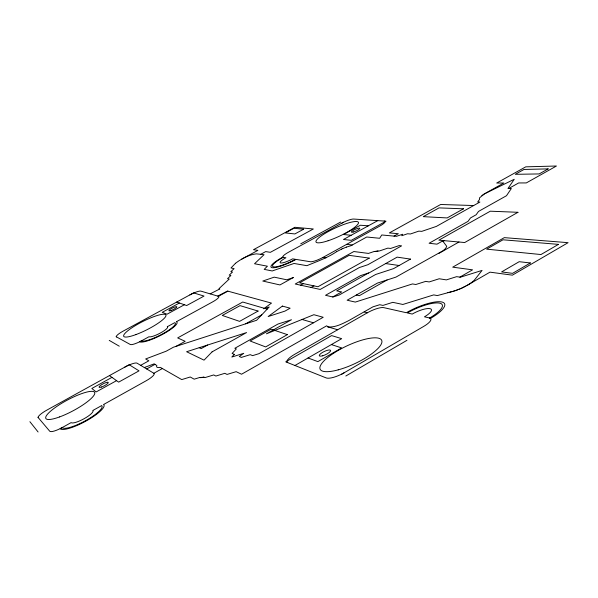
<?xml version="1.0" encoding="UTF-8"?>
<svg xmlns="http://www.w3.org/2000/svg" width="598" height="598" viewBox="0 0 598 598"><rect width="100%" height="100%" fill="white"/><g stroke="black" fill="none" stroke-linecap="round" stroke-linejoin="round"><path stroke-width="0.9" d="M235.418 263.359C241.472 258.74 248.663 254.83 256.288 253.851L264.047 254.681L254.539 263.748L267.418 266.2L264.181 269.369L272.202 270.961L294.022 263.464L306.894 265.684C317 261.468 327.442 257.902 336.607 251.676M235.522 263.262L230.992 267.971L234.11 268.637L230.85 271.664L232.517 272.038L229.213 275.117L230.888 275.506L227.546 278.638L229.228 279.049L218.95 288.699L219.825 288.939L210.19 293.865M481.861 195.606L482.28 195.299M482.713 194.993L483.184 194.679M483.67 194.357L484.186 194.036M484.709 193.707L485.27 193.386M341.451 374.355L423.72 326.396A14.681 4.193 -24.2 0 0 429.357 317.927M345.831 376.015L406.954 340.322M485.838 193.057L503.845 183.003L496.684 183.033L525.762 166.842L556.454 166.012L526.3 182.928L518.653 182.951L508.719 188.512M294.941 365.498L341.675 338.67L331.628 335.59L285.739 361.835L326.202 377.921A14.935 4.373 -25.4 0 0 344.246 372.726M459.862 277.136L472.555 269.825L452.708 267.164L504.323 237.638L568.1 242.668L512.374 275.162L489.986 272.157L466.679 285.635M429.641 317.986A26.185 7.311 -24.2 0 0 439.732 303.171A26.185 7.311 -24.2 0 0 407.365 312.963L412.239 314.062A14.367 4.014 -24.2 0 1 430.029 308.673A14.367 4.014 -24.2 0 1 424.46 316.82L430.769 318.248A28.741 8.021 -24.2 0 0 441.84 301.99A28.741 8.021 -24.2 0 0 406.319 312.724L383.819 307.649A13.515 3.573 -24.7 0 0 367.426 312.754L294.754 354.27A13.754 3.708 -25.8 0 0 287.75 362.635M387.108 279.969L359.308 295.696L356.281 295.046M438.775 253.455L458.972 242.011M443.006 241.338L444.217 240.65M368.51 273.002L336.696 290.875L341.66 291.929L332.742 296.944M336.614 251.668L341.465 249.172M465.835 286.106L465.117 286.479M62.132 427.622A22.694 5.247 -28.1 0 0 85.925 420.476A22.694 5.247 -28.1 0 0 101.667 405.579L92.81 410.512A12.453 2.878 -28.1 0 1 84.154 418.675A12.453 2.878 -28.1 0 1 71.117 422.607L60.181 428.706A24.914 5.756 -28.1 0 0 86.306 420.872A24.914 5.756 -28.1 0 0 103.581 404.51L146.114 380.799A12.05 2.766 -27.4 0 0 153.836 373.272L162.364 368.525M207.618 345.016L201.19 348.597L199.216 347.7M245.651 323.824L261.745 314.862M311.072 287.459L313.913 285.866M146.674 368.959L155.017 364.332M300.63 285.186L303.425 283.631M394.03 236.105L398.343 233.706L389.35 232.921L440.651 204.486L473.676 205.54M241.801 259.084L257.895 250.375L253.477 249.687L294.941 227.292L313.345 228.989L270.371 252.326L265.691 251.594L260.668 254.322M111.946 377.368L91.853 388.461L96.151 391.944L116.558 380.642M140.65 365.333L148.842 360.803L145.643 358.972L166.259 351.168L173.413 347.214L256.617 320.281L269.235 306.953L263.666 308.777L271.485 303.104L227.532 291.054L217.709 296.085M176.014 346.369L185.156 341.316L177.658 337.907L242.736 302.027L264.323 308.306M283.228 257.312A18.456 3.663 -25.4 0 0 273.697 266.872A18.456 3.663 -25.4 0 0 295.449 259.308L292.631 258.852A10.129 2.011 -25.4 0 1 280.709 262.993A10.129 2.011 -25.4 0 1 285.926 257.753L282.652 257.222A20.25 4.022 -25.4 0 0 272.18 267.71A20.25 4.022 -25.4 0 0 296.062 259.405L310.325 261.73A10.585 2.198 -25.1 0 0 322.98 257.402L379.73 226.111A10.465 2.13 -24.6 0 0 384.185 221.058M377.757 220.632L343.469 239.484L351.295 240.329L386.046 221.178L353.523 219.04A9.86 1.899 -24.8 0 0 341.697 223.226M141.382 340.905A19.271 3.924 -26.8 0 0 162.626 333.871A19.271 3.924 -26.8 0 0 174.773 322.628L167.291 326.725A10.577 2.153 -26.8 0 1 160.608 332.892A10.577 2.153 -26.8 0 1 148.962 336.756L139.745 341.809A21.154 4.306 -26.8 0 0 163.067 334.088A21.154 4.306 -26.8 0 0 176.395 321.739L212.41 302.02A10.316 2.078 -26.2 0 0 218.434 296.294L227.853 291.144M179.4 303.007L162.237 312.328L167.006 314.219L184.401 304.748M300.719 243.827L340.703 222.037M343.506 222.239L288.513 252.236A9.972 1.951 -25.4 0 0 283.37 257.342M464.317 286.898L463.495 287.302M462.673 287.705L461.828 288.087M341.473 249.164L342.736 248.596M460.983 288.468L460.131 288.834M342.751 248.589L346.511 247.071M459.271 289.193L458.419 289.529M457.56 289.866L456.715 290.172M144.32 367.546L154.164 363.846L156.87 365.55A15.712 3.566 -27 0 0 159.726 367.493L160.369 367.389L181.732 379.595L190.224 376.994L194.178 379.169L199.284 377.615L204.03 377.144L204.927 377.615L213.733 374.939L215.885 376.037L224.826 373.316L227.068 374.423L236.143 371.672L241.547 374.228L326.717 325.783L327.779 326.859L337.668 329.752M455.863 290.471L455.033 290.748M346.526 247.071L350.981 245.703L366.731 237.01L379.663 238.281L381.741 234.977L396.467 236.33L402.618 234.237L401.751 235.724L407.559 233.751L410.4 233.99L418.847 231.127L421.769 231.359L436.353 226.418L479.925 202.042L477.69 201.982L479.536 199.426L479.514 197.863L484.522 193.819L514.243 179.28L507.964 188.512L511.335 188.527L506.491 195.718L478.512 211.43L476.158 214.749L470.477 217.949L468.047 221.342L429.087 243.259L436.966 244.163L442.684 240.942L446.751 246.369L445.585 248.506L442.976 250.764L395.913 277.121L377.443 283.086L347.132 300.218L355.332 302.08L412.485 283.93L415.827 284.506L425.709 281.374L429.162 281.942L439.194 278.765L446.377 279.894L456.655 276.657L460.393 277.21L482.07 270.401L475.029 279.326A18.65 5.008 -23.6 0 1 467.516 285.164L461.065 288.43L454.278 290.994L437.355 295.576L433.692 294.904L402.858 304.464L392.819 302.334L382.944 305.414L379.752 304.711L372.92 306.849L348.761 320.603C342.34 323.78 335.329 327.607 327.958 326.919M374.154 251.496L368.473 253.417L353.852 251.526L295.225 284.005L320.199 289.439L359.391 267.538L367.89 264.712L401.602 245.853L399.143 245.591L390.636 248.447L387.855 248.125L379.461 250.951L374.303 251.496M454.196 291.017L453.389 291.263M452.574 291.495L451.796 291.697M377.988 250.958L377.45 251.078M451.019 291.899L450.279 292.063M203.836 377.189L203.23 377.323M376.919 251.19L376.426 251.28M449.539 292.22L448.844 292.34M202.67 377.428L202.117 377.525M448.081 292.474L447.513 292.542M375.948 251.362L375.499 251.414M201.601 377.592L201.107 377.644M375.066 251.466L374.677 251.489M200.659 377.667L200.218 377.682M368.293 225.835L360.377 225.229L343.454 234.513L351.138 235.268M346.653 244.343L352.259 245.001M385.673 263.569L399.128 265.505M322.98 257.402L326.03 257.858M364.204 311.969L367.426 312.754M264.742 308.426L267.171 309.136M302.065 319.467L313.472 322.793M218.434 296.294L200.838 291.114A9.845 1.884 -26.3 0 0 189.843 294.919M331.382 344.575L341.652 347.916L317.874 361.626L308.03 357.978M176.687 302.057L186.666 305.533L204.023 296.077L193.588 292.885L123.233 331.075A10.061 1.936 -27 0 0 116.535 336.913M116.087 336.667L130.282 344.5A10.555 2.13 -27 0 0 141.793 340.681M109.24 340.382L119.271 346.197M153.836 373.272L137.069 363.173A11.414 2.474 -27.4 0 0 124.81 367.12M109.449 375.589L118.658 382.137L139.02 370.857L129.175 364.713L46.876 410.101A11.766 2.534 -28.2 0 0 38.309 417.703M37.936 417.262L49.746 431.225A12.438 2.841 -28.4 0 0 62.618 427.346M29.9 421.702L38.093 431.988M234.304 354.367L231.815 357.036L243.73 353.336L239.275 356.513L241.36 357.41L250.248 354.666L252.595 355.638L258.882 353.702L323.212 317.276L313.86 314.712L266.424 333.826L291.473 319.736L278.003 324.034L234.835 348.275L236.352 348.903L232.114 353.425L234.304 354.367M212.073 351.871L204.045 360.153L186.598 351.736L246.585 332.563L212.073 351.871M282.391 306.086L268.181 316.536L284.954 311.11L290.127 308.209L282.391 306.086M558.457 244.373L540.981 254.539L486.63 249.157L502.978 239.798L558.457 244.373M530.381 262.963L512.546 273.346L501.595 271.911L519.184 261.7L530.381 262.963M517.958 212.297L464.691 242.534L438.865 240.164L490.285 211.199L517.958 212.297M287.369 334.633L265.639 346.922L250.091 340.995L271.111 329.184L287.369 334.633M410.482 259.106L393.648 268.599L375.686 274.467L339.178 295.016L333.019 297.012L325.514 295.3L360.639 275.596L369.37 272.725L397.139 257.133L410.482 259.106M463.487 208.807L447.155 217.934L423.257 216.648L439.037 207.887L463.487 208.807M548.157 168.89L539.172 173.928L515.267 174.317L523.998 169.451L548.157 168.89M369.272 258.112L317.972 286.734L299.605 282.824L349.172 255.339L369.272 258.112M258.082 311.072L239.566 321.365L222.269 315.452L240.06 305.63L258.082 311.072M293.267 277.584L279.946 284.94L262.784 281.045L274.205 277.151L286.704 279.797L293.267 277.584M303.635 229.198L294.881 233.945L285.321 232.921L293.91 228.279L303.635 229.198M353.695 231.927A4.567 0.912 -24.8 0 0 359.794 228.324A4.567 0.912 -24.8 0 0 353.411 230.312A4.567 0.912 -24.8 0 0 353.695 231.927M328.115 240.74A23.382 4.582 -24.9 0 0 358.419 222.344A23.382 4.582 -24.9 0 0 325.073 233.407A23.382 4.582 -24.9 0 0 328.115 240.74M322.673 355.795A6.257 1.727 -25.5 0 0 330.604 350.406A6.257 1.727 -25.5 0 0 321.552 353.014A6.257 1.727 -25.5 0 0 322.673 355.795M338.206 369.856A34.004 9.718 -25.2 0 0 381.786 340.576A34.004 9.718 -25.2 0 0 332.712 353.852A34.004 9.718 -25.2 0 0 338.206 369.856M171.17 310.444A4.44 0.86 -26.5 0 0 176.851 306.796A4.44 0.86 -26.5 0 0 170.609 309.061A4.44 0.86 -26.5 0 0 171.17 310.444M135.955 334.574A23.651 4.612 -26.8 0 0 165.893 314.982A23.651 4.612 -26.8 0 0 132.494 327.383A23.651 4.612 -26.8 0 0 135.955 334.574M101.473 387.033A5.165 1.129 -27.7 0 0 108.29 382.533A5.165 1.129 -27.7 0 0 101.286 384.925A5.165 1.129 -27.7 0 0 101.473 387.033M59.628 416.911A27.665 6.077 -28.1 0 0 94.738 392.639A27.665 6.077 -28.1 0 0 56.332 406.752A27.665 6.077 -28.1 0 0 59.628 416.911"/></g></svg>
